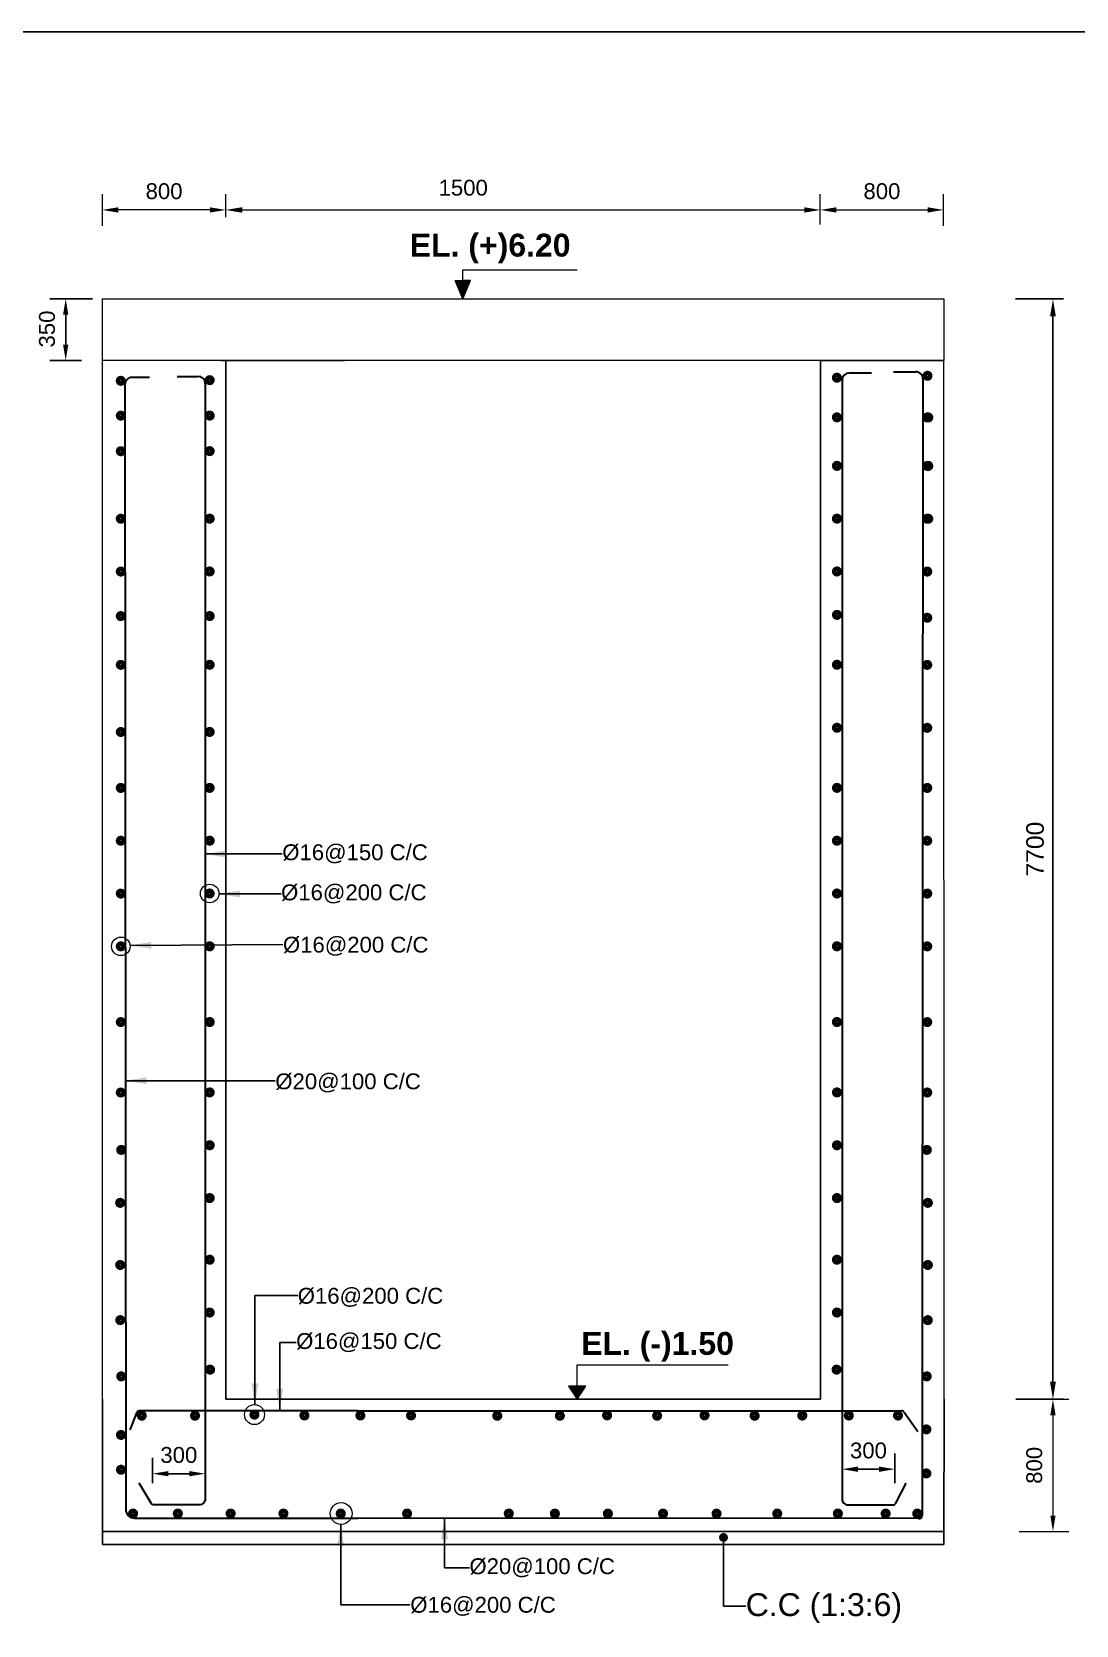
# Model space of a CAD drawing. Extents: x -426260 to 2055400, y -4304674 to -305611.
# Drawn here: x 398676 to 404608, y -1906140 to -1897091 of the extents above; entities that cross this region are included whole.
import ezdxf

# ---------------------------------------------------------------- set-up
doc = ezdxf.new("R2010")
doc.units = 0
doc.header["$LTSCALE"] = 300
doc.header["$MEASUREMENT"] = 0
doc.header["$PDMODE"] = 3
doc.layers.get('DEFPOINTS').update_dxf_attribs({"linetype": 'CONTINUOUS'})
doc.layers.add('Dim', color=7, linetype='CONTINUOUS', lineweight=9)
doc.layers.add('ROD', color=1, linetype='CONTINUOUS', lineweight=30)
doc.layers.add('LINE', color=7, linetype='CONTINUOUS')
doc.layers.add('TXT', color=7, linetype='CONTINUOUS')
doc.styles.add('Arial', font='arial.ttf')
doc.styles.add('DIM', font='isocp3.shx')
doc.dimstyles.new('3', dxfattribs={"dimtxt": 225, "dimasz": 350, "dimexe": 100, "dimexo": 25, "dimgap": 9, "dimtad": 0, "dimdec": 0, "dimzin": 0, "dimdsep": 46, "dimtxsty": 'Standard', "dimcen": 0, "dimclrd": 5, "dimclre": 6, "dimclrt": 256, "dimadec": 0, "dimazin": 0, "dimtfac": 1, "dimtdec": 0, "dimtofl": 0, "dimtmove": 2, "dimatfit": 3, "dimfxl": 1, "dimtolj": 1, "dimtzin": 0, "dimarcsym": 0})
doc.dimstyles.new('dim_60', dxfattribs={"dimtxt": 120, "dimasz": 120, "dimexe": 60, "dimexo": 60, "dimgap": 50, "dimtad": 1, "dimdec": 0, "dimzin": 0, "dimdsep": 46, "dimtxsty": 'DIM', "dimcen": 0.09, "dimclrd": 5, "dimclre": 5, "dimclrt": 7, "dimadec": 0, "dimazin": 0, "dimtfac": 1, "dimtdec": 0, "dimtmove": 0, "dimatfit": 3, "dimfxl": 1, "dimtolj": 1, "dimtzin": 0, "dimarcsym": 0})
doc.dimstyles.new('dim_70', dxfattribs={"dimtxt": 140, "dimasz": 140, "dimexe": 70, "dimexo": 40, "dimgap": 50, "dimtad": 1, "dimdec": 0, "dimzin": 0, "dimdsep": 46, "dimtxsty": 'Arial', "dimcen": 0.09, "dimclrd": 5, "dimclre": 5, "dimclrt": 7, "dimadec": 0, "dimazin": 0, "dimtfac": 1, "dimtdec": 0, "dimtmove": 0, "dimatfit": 3, "dimfxl": 1, "dimtolj": 1, "dimtzin": 0, "dimarcsym": 0})

# ---------------------------------------------------------------- blocks, each defined once
blk = doc.blocks.new('*D531')
at = {"layer": 'DEFPOINTS', "color": 0, "transparency": 16777216}
for p in [(399361.1, -1905280.2), (399361.1, -1905394), (399661.1, -1905394)]:
    blk.add_point(p, dxfattribs=at)
at = {"layer": 'Dim', "color": 5, "lineweight": -2, "transparency": 16777216}
for p, q in [((399361.1, -1905334), (399361.1, -1905190.2)), ((399661.1, -1905334), (399661.1, -1905190.2)), ((399571.1, -1905280.2), (399451.1, -1905280.2))]:
    blk.add_line(p, q, dxfattribs=at)
at = {"layer": 'Dim', "color": 5, "transparency": 16777216}
for points in [[(399451.1, -1905265.2), (399451.1, -1905295.2), (399361.1, -1905280.2)], [(399571.1, -1905265.2), (399571.1, -1905295.2), (399661.1, -1905280.2)]]:
    blk.add_solid(points, dxfattribs=at)
at = {"layer": 'Dim', "color": 7, "transparency": 16777216, "insert": (399511.1, -1905174.3), "char_height": 90, "attachment_point": 5, "style": 'Arial'}
blk.add_mtext('\\A1;300', dxfattribs=at)
blk = doc.blocks.new('*D532')
at = {"layer": 'DEFPOINTS', "color": 0, "transparency": 16777216}
for p in [(403578.1, -1905254.8), (403278.1, -1905394), (403578.1, -1905394)]:
    blk.add_point(p, dxfattribs=at)
at = {"layer": 'Dim', "color": 5, "lineweight": -2, "transparency": 16777216}
for p, q in [((403278.1, -1905334), (403278.1, -1905164.8)), ((403578.1, -1905334), (403578.1, -1905164.8)), ((403368.1, -1905254.8), (403488.1, -1905254.8))]:
    blk.add_line(p, q, dxfattribs=at)
at = {"layer": 'Dim', "color": 5, "transparency": 16777216}
for points in [[(403368.1, -1905239.8), (403368.1, -1905269.8), (403278.1, -1905254.8)], [(403488.1, -1905239.8), (403488.1, -1905269.8), (403578.1, -1905254.8)]]:
    blk.add_solid(points, dxfattribs=at)
at = {"layer": 'Dim', "color": 7, "transparency": 16777216, "insert": (403428.1, -1905148.8), "char_height": 90, "attachment_point": 5, "style": 'Arial'}
blk.add_mtext('\\A1;300', dxfattribs=at)
blk = doc.blocks.new('*D533')
at = {"layer": 'DEFPOINTS', "color": 0, "ltscale": 500, "transparency": 16777216}
for p in [(404202.7, -1898607.5), (404205.6, -1904857.8), (404476, -1904857.8)]:
    blk.add_point(p, dxfattribs=at)
at = {"layer": 'Dim', "color": 5, "lineweight": -2, "ltscale": 500, "transparency": 16777216}
for p, q in [((404262.7, -1898607.5), (404536, -1898607.5)), ((404476, -1898707.5), (404476, -1904757.8)), ((404265.6, -1904857.8), (404536, -1904857.8))]:
    blk.add_line(p, q, dxfattribs=at)
at = {"layer": 'Dim', "color": 5, "ltscale": 500, "transparency": 16777216}
for points in [[(404459.4, -1898707.5), (404492.7, -1898707.5), (404476, -1898607.5)], [(404459.4, -1904757.8), (404492.7, -1904757.8), (404476, -1904857.8)]]:
    blk.add_solid(points, dxfattribs=at)
at = {"layer": 'Dim', "color": 7, "ltscale": 500, "transparency": 16777216, "insert": (404375, -1901732.6), "char_height": 100, "attachment_point": 5, "rotation": 90, "style": 'Arial'}
blk.add_mtext('\\A1;7700', dxfattribs=at)
blk = doc.blocks.new('*D534')
at = {"layer": 'DEFPOINTS', "color": 0, "transparency": 16777216}
for p in [(398868.4, -1898607.5), (399080.9, -1898607.5), (399018.2, -1898957.9)]:
    blk.add_point(p, dxfattribs=at)
at = {"layer": 'Dim', "color": 5, "lineweight": -2, "transparency": 16777216}
for p, q in [((399020.9, -1898607.5), (398778.4, -1898607.5)), ((398868.4, -1898867.9), (398868.4, -1898697.5)), ((398958.2, -1898957.9), (398778.4, -1898957.9))]:
    blk.add_line(p, q, dxfattribs=at)
at = {"layer": 'Dim', "color": 5, "transparency": 16777216}
for points in [[(398853.4, -1898697.5), (398883.4, -1898697.5), (398868.4, -1898607.5)], [(398853.4, -1898867.9), (398883.4, -1898867.9), (398868.4, -1898957.9)]]:
    blk.add_solid(points, dxfattribs=at)
at = {"layer": 'Dim', "color": 7, "transparency": 16777216, "insert": (398762.4, -1898778.7), "char_height": 90, "attachment_point": 5, "rotation": 90, "style": 'Arial'}
blk.add_mtext('\\A1;350', dxfattribs=at)

msp = doc.modelspace()

# ---------------------------------------------------------------- hatches: boundary and pattern name
at = {"layer": 'Dim', "ltscale": 500}
h = msp.add_hatch(color=8, dxfattribs=at)
h.dxf.hatch_style = 1
h.paths.add_polyline_path([(401168.1, -1898503.8), (401124.7, -1898503.8), (401081.2, -1898503.8), (401124.7, -1898607.5)])
h = msp.add_hatch(color=15, dxfattribs=at)
h.dxf.hatch_style = 1
h.paths.add_polyline_path([(401774, -1904783.9), (401724.3, -1904783.9), (401774, -1904857.8)])
h.paths.add_polyline_path([(401823.7, -1904783.9), (401774, -1904783.9), (401774, -1904857.8)])

# ---------------------------------------------------------------- linework, layer by layer
at = {"layer": 'Dim', "color": 5}
for p, q in [((399077.2, -1898192.6), (399077.2, -1898011.9)), ((399077.2, -1898192.9), (399077.2, -1898012.3)), ((399777.2, -1898142.4), (399777.2, -1898012.3)), ((399777.2, -1898129.7), (399777.2, -1898012.3)), ((403154.8, -1898185.7), (403154.8, -1898012.3)), ((403154.8, -1898185.7), (403154.8, -1898012.3)), ((403854.5, -1898192.9), (403854.5, -1898012.3)), ((399687.2, -1898102.3), (399167.2, -1898102.3)), ((399871, -1898102.3), (403064.8, -1898102.3)), ((403244.8, -1898102.3), (403764.5, -1898102.3)), ((404275.6, -1904857.8), (404566, -1904857.8)), ((404476, -1904947.8), (404476, -1905517.8)), ((404283.3, -1905607.8), (404566, -1905607.8))]:
    msp.add_line(p, q, dxfattribs=at)
at = {"layer": 'Dim', "ltscale": 50}
for p, q in [((401124.7, -1898607.5), (401124.7, -1898441.7)), ((401124.7, -1898441.7), (401773, -1898441.7))]:
    msp.add_line(p, q, dxfattribs=at)
at = {"layer": 'Dim'}
msp.add_line((399079.5, -1898607.5), (399077.2, -1898607.5), dxfattribs=at)
at = {"layer": 'Dim', "ltscale": 500}
for points in [[(401124.7, -1898607.5), (401081.2, -1898503.8), (401124.7, -1898503.8)], [(401124.7, -1898607.5), (401168.1, -1898503.8), (401124.7, -1898503.8)], [(401774, -1904857.8), (401774, -1904661.6), (402631.8, -1904661.6)]]:
    msp.add_lwpolyline(points, dxfattribs=at)
at = {"layer": 'Dim', "color": 7}
msp.add_lwpolyline([(399077.2, -1898607.5), (403855.4, -1898607.5), (403855.4, -1898957.9), (399077.2, -1898957.9)], close=True, dxfattribs=at)
at = {"layer": 'Dim', "ltscale": 500}
msp.add_lwpolyline([(401774, -1904857.8), (401823.7, -1904783.9), (401724.3, -1904783.9)], close=True, dxfattribs=at)
at = {"layer": 'Dim'}
for centre, radius in [((399686.4, -1901984.8), 52.6), ((399181.5, -1902285.1), 52.6), ((399940.7, -1904944.5), 56.8), ((400432.9, -1905506.5), 62.4)]:
    msp.add_circle(centre, radius, dxfattribs=at)
at = {"layer": 'Dim', "color": 5}
for points in [[(399167.2, -1898087.3), (399167.2, -1898117.3), (399077.2, -1898102.3)], [(399687.2, -1898087.3), (399687.2, -1898117.3), (399777.2, -1898102.3)], [(399867.2, -1898087.3), (399867.2, -1898117.3), (399777.2, -1898102.3)], [(399871, -1898087.3), (399871, -1898117.3), (399781, -1898102.3)], [(403064.8, -1898087.3), (403064.8, -1898117.3), (403154.8, -1898102.3)], [(403244.8, -1898087.3), (403244.8, -1898117.3), (403154.8, -1898102.3)], [(403764.5, -1898087.3), (403764.5, -1898117.3), (403854.5, -1898102.3)], [(404461, -1904947.8), (404491, -1904947.8), (404476, -1904857.8)], [(404461, -1905517.8), (404491, -1905517.8), (404476, -1905607.8)]]:
    msp.add_solid(points, dxfattribs=at)
at = {"layer": 'LINE', "lineweight": 15}
for p, q in [((399077.2, -1904857.8), (399077.2, -1898957.9)), ((403858.3, -1904857.8), (403855.4, -1898957.9))]:
    msp.add_line(p, q, dxfattribs=at)
at = {"layer": 'LINE'}
for p, q in [((400451.3, -1898957.9), (399751.3, -1898957.9)), ((399777.2, -1904857.8), (399777.2, -1898957.9)), ((403855.4, -1898957.9), (403155.4, -1898957.9)), ((403155.4, -1904857.8), (403155.4, -1898957.9)), ((399077.2, -1904857.8), (399077.2, -1905682.8)), ((399777.2, -1904857.8), (400527.2, -1904857.8)), ((401943.3, -1904857.8), (400527.2, -1904857.8)), ((401655.4, -1904857.8), (403155.4, -1904857.8)), ((403858.3, -1904857.8), (403855.4, -1905682.8)), ((403855.7, -1905607.8), (399077.2, -1905607.8)), ((403855.4, -1905682.8), (399077.2, -1905682.8))]:
    msp.add_line(p, q, dxfattribs=at)
msp.add_lwpolyline([(412145.6, -1911689.3), (391501.4, -1911689.3), (391501.4, -1897090.9), (412145.6, -1897090.9)], close=True, dxfattribs=at)
at = {"layer": 'ROD'}
for p, q in [((403446.1, -1899028.9), (403318.1, -1899028.9)), ((403570.2, -1899021.8), (403697.8, -1899021.8)), ((399205, -1899093.3), (399209.3, -1905482.8)), ((399343.9, -1899053.3), (399245, -1899053.3)), ((399502.5, -1899047.5), (399621.1, -1899047.5)), ((399661.1, -1899087.5), (399661.1, -1905422.8)), ((403278.1, -1899068.9), (403278.1, -1905422.8)), ((403737.8, -1899061.8), (403733.9, -1904861.3)), ((400527.2, -1904922.8), (399289.7, -1904922.8)), ((400527.2, -1904922.8), (403613.8, -1904922.8)), ((403733.8, -1904857.8), (403733.8, -1905517.8)), ((399273.4, -1904931.2), (399233.5, -1905031.7)), ((403630.1, -1904931.2), (403708, -1905040.8)), ((399259.3, -1905532.8), (400527.2, -1905532.8)), ((403713, -1905534.2), (400527.2, -1905532.8))]:
    msp.add_line(p, q, dxfattribs=at)
at = {"layer": 'ROD', "const_width": 30.7}
for points in [[(399698.9, -1899065, -1), (399673.9, -1899073.3, -1)], [(403236.6, -1899050.9, 1), (403261.7, -1899059.3, 1)], [(403750.8, -1899040.1, 1), (403775.8, -1899048.5, 1)], [(399194, -1899068.8, -1), (399169, -1899077.1, -1)], [(399194, -1899266.6, -1), (399169, -1899275, -1)], [(399698.9, -1899266.3, -1), (399673.9, -1899274.6, -1)], [(403236.6, -1899276.4, 1), (403261.7, -1899284.7, 1)], [(403236.6, -1899276.4, 1), (403261.7, -1899284.7, 1)], [(403749.4, -1899276.7, 1), (403774.5, -1899285.1, 1)], [(403749.4, -1899276.7, 1), (403774.5, -1899285.1, 1)], [(403755.3, -1899276.7, 1), (403780.3, -1899285.1, 1)], [(399194, -1899468.5, -1), (399169, -1899476.8, -1)], [(399698.9, -1899468.1, -1), (399673.9, -1899476.5, -1)], [(403236.6, -1899551.6, 1), (403261.7, -1899560, 1)], [(403236.6, -1899551.6, 1), (403261.7, -1899560, 1)], [(403749.4, -1899552, 1), (403774.5, -1899560.3, 1)], [(403749.4, -1899552, 1), (403774.5, -1899560.3, 1)], [(403755.3, -1899552, 1), (403780.3, -1899560.3, 1)], [(399194, -1899852, -1), (399169, -1899860.3, -1)], [(399194, -1899852, -1), (399169, -1899860.3, -1)], [(399698.9, -1899851.6, -1), (399673.9, -1899860, -1)], [(399698.9, -1899851.6, -1), (399673.9, -1899860, -1)], [(403236.6, -1899851.6, 1), (403261.7, -1899860, 1)], [(403236.6, -1899851.6, 1), (403261.7, -1899860, 1)], [(403749.4, -1899852, 1), (403774.5, -1899860.3, 1)], [(403749.4, -1899852, 1), (403774.5, -1899860.3, 1)], [(403755.3, -1899852, 1), (403780.3, -1899860.3, 1)], [(399194, -1900152, -1), (399169, -1900160.3, -1)], [(399194, -1900152, -1), (399169, -1900160.3, -1)], [(399698.9, -1900151.6, -1), (399673.9, -1900160, -1)], [(399698.9, -1900151.6, -1), (399673.9, -1900160, -1)], [(403236.6, -1900151.6, 1), (403261.7, -1900160, 1)], [(403236.6, -1900151.6, 1), (403261.7, -1900160, 1)], [(403749.4, -1900152, 1), (403774.5, -1900160.3, 1)], [(399194, -1900405, -1), (399169, -1900413.4, -1)], [(399698.9, -1900404.7, -1), (399673.9, -1900413.1, -1)], [(403236.6, -1900398.4, 1), (403261.7, -1900406.7, 1)], [(403749.4, -1900414.3, 1), (403774.5, -1900422.7, 1)], [(399194, -1900682, -1), (399169, -1900690.3, -1)], [(399194, -1900682, -1), (399169, -1900690.3, -1)], [(399698.9, -1900681.6, -1), (399673.9, -1900690, -1)], [(399698.9, -1900681.6, -1), (399673.9, -1900690, -1)], [(403236.6, -1900681.6, 1), (403261.7, -1900690, 1)], [(403236.6, -1900681.6, 1), (403261.7, -1900690, 1)], [(403749.4, -1900682, 1), (403774.5, -1900690.3, 1)], [(403749.4, -1900682, 1), (403774.5, -1900690.3, 1)], [(403236.6, -1901039.4, 1), (403261.7, -1901047.7, 1)], [(403749.4, -1901039.7, 1), (403774.5, -1901048.1, 1)], [(399194, -1901063.2, -1), (399169, -1901071.5, -1)], [(399698.9, -1901062.8, -1), (399673.9, -1901071.2, -1)], [(399194, -1901381, -1), (399169, -1901389.3, -1)], [(399698.9, -1901380.6, -1), (399673.9, -1901389, -1)], [(403236.6, -1901380.6, 1), (403261.7, -1901389, 1)], [(403749.4, -1901381, 1), (403774.5, -1901389.3, 1)], [(399194, -1901681, -1), (399169, -1901689.3, -1)], [(399698.9, -1901680.6, -1), (399673.9, -1901689, -1)], [(403236.6, -1901680.6, 1), (403261.7, -1901689, 1)], [(403749.4, -1901681, 1), (403774.5, -1901689.3, 1)], [(399194, -1901981, -1), (399169, -1901989.3, -1)], [(399698.9, -1901980.6, -1), (399673.9, -1901989, -1)], [(403236.6, -1901980.6, 1), (403261.7, -1901989, 1)], [(403749.4, -1901981, 1), (403774.5, -1901989.3, 1)], [(399194, -1902281, -1), (399169, -1902289.3, -1)], [(399698.9, -1902280.6, -1), (399673.9, -1902289, -1)], [(403236.6, -1902280.6, 1), (403261.7, -1902289, 1)], [(403749.4, -1902281, 1), (403774.5, -1902289.3, 1)], [(399194, -1902711, -1), (399169, -1902719.3, -1)], [(399698.9, -1902710.6, -1), (399673.9, -1902719, -1)], [(403236.6, -1902710.6, 1), (403261.7, -1902719, 1)], [(403749.4, -1902711, 1), (403774.5, -1902719.3, 1)], [(399194, -1903111, -1), (399169, -1903119.3, -1)], [(399698.9, -1903110.6, -1), (399673.9, -1903119, -1)], [(403236.6, -1903110.6, 1), (403261.7, -1903119, 1)], [(403749.4, -1903111, 1), (403774.5, -1903119.3, 1)], [(399698.9, -1903410.6, -1), (399673.9, -1903419, -1)], [(403236.6, -1903410.6, 1), (403261.7, -1903419, 1)], [(399196.3, -1903436.7, -1), (399171.4, -1903445.5, -1)], [(403747.2, -1903436.7, 1), (403772.1, -1903445.5, 1)], [(399190.3, -1903737.4, -1), (399165.4, -1903746.2, -1)], [(399698.9, -1903710.6, -1), (399673.9, -1903719, -1)], [(403236.6, -1903710.6, 1), (403261.7, -1903719, 1)], [(403753.2, -1903737.4, 1), (403778.1, -1903746.2, 1)], [(399190.4, -1904090.3, -1), (399165.5, -1904099.1, -1)], [(399698.9, -1904060.6, -1), (399673.9, -1904069, -1)], [(403236.6, -1904060.6, 1), (403261.7, -1904069, 1)], [(403753.1, -1904090.3, 1), (403778, -1904099.1, 1)], [(399190.8, -1904403.7, -1), (399165.9, -1904412.4, -1)], [(399698.9, -1904360.6, -1), (399673.9, -1904369, -1)], [(403236.6, -1904360.6, 1), (403261.7, -1904369, 1)], [(403752.7, -1904403.7, 1), (403777.6, -1904412.4, 1)], [(399196.9, -1904724.2, -1), (399171.3, -1904730.6, -1)], [(399701.1, -1904693.1, 1), (399676, -1904684.8, 1)], [(403234.5, -1904693.1, -1), (403259.5, -1904684.8, -1)], [(403746.5, -1904724.2, 1), (403772.1, -1904730.6, 1)], [(399313.2, -1904946.6, -1), (399288.2, -1904954.9, -1)], [(399615.4, -1904946.6, -1), (399590.4, -1904954.9, -1)], [(399953.2, -1904940.3, -1), (399928.2, -1904948.7, -1)], [(400237.1, -1904945.4, -1), (400212, -1904953.7, -1)], [(400529.6, -1904945.4, 1), (400554.7, -1904953.7, 1)], [(400817.4, -1904945.4, 1), (400842.4, -1904953.7, 1)], [(401307.3, -1904946.8, 1), (401332.4, -1904955.1, 1)], [(401662.8, -1904946.9, 1), (401687.8, -1904955.2, 1)], [(401931.2, -1904944.6, 1), (401956.2, -1904953, 1)], [(402215.5, -1904946.9, 1), (402240.5, -1904955.2, 1)], [(402484.6, -1904944.6, 1), (402509.7, -1904953, 1)], [(402768.9, -1904946.9, 1), (402794, -1904955.2, 1)], [(403039.7, -1904945.7, 1), (403064.8, -1904954, 1)], [(403304.1, -1904945.6, 1), (403329.1, -1904953.9, 1)], [(403583.3, -1904945.6, 1), (403608.4, -1904953.9, 1)], [(403744.7, -1905024.4, 1), (403769.7, -1905032.8, 1)], [(399195.2, -1905055.9, -1), (399170.1, -1905064.3, -1)], [(399195.2, -1905253.5, -1), (399170.1, -1905261.8, -1)], [(403744.7, -1905274.7, 1), (403769.7, -1905283, 1)], [(399263.7, -1905502.3, -1), (399238.7, -1905510.7, -1)], [(399517.9, -1905502.3, -1), (399492.9, -1905510.7, -1)], [(399817.9, -1905502.3, -1), (399792.9, -1905510.7, -1)], [(400117.9, -1905502.3, -1), (400092.9, -1905510.7, -1)], [(400418.3, -1905502.3, 1), (400443.3, -1905510.7, 1)], [(400795.2, -1905502.3, 1), (400820.2, -1905510.7, 1)], [(401372.8, -1905502.3, 1), (401397.9, -1905510.7, 1)], [(401634.4, -1905502.7, 1), (401659.5, -1905511, 1)], [(401935.4, -1905502.8, 1), (401960.5, -1905511.2, 1)], [(402248.7, -1905502.8, 1), (402273.8, -1905511.2, 1)], [(402552.8, -1905503, 1), (402577.8, -1905511.3, 1)], [(402922.5, -1905502.3, -1), (402897.5, -1905510.7, -1)], [(403267.1, -1905502.3, -1), (403242, -1905510.7, -1)], [(403513.1, -1905502.3, 1), (403538.1, -1905510.7, 1)], [(403717.8, -1905502.3, -1), (403692.7, -1905510.7, -1)]]:
    msp.add_lwpolyline(points, format="xyb", close=True, dxfattribs=at)
at = {"layer": 'ROD'}
for points in [[(399661.1, -1905422.8, -0.414214), (399626.1, -1905457.8), (399370.3, -1905457.8, -0.266167), (399353, -1905447.9), (399286, -1905333.6)], [(403278.1, -1905422.8, 0.414214), (403313.1, -1905457.8), (403566.7, -1905457.8, 0.266167), (403583.9, -1905447.9), (403642, -1905333.6)]]:
    msp.add_lwpolyline(points, format="xyb", dxfattribs=at)
for centre, radius, start, end in [((403318.1, -1899068.9), 40, 90, 180), ((403697.8, -1899061.8), 40, 359.96036, 90), ((399245, -1899093.3), 40, 90, 180.03951), ((399621.1, -1899087.5), 40, 0, 90), ((399289.7, -1904942.8), 20, 90, 144.56509), ((403613.8, -1904942.8), 20, 35.43491, 90), ((399259.3, -1905482.8), 50, 180.0383, 270), ((403716.4, -1905517.1), 17.4, 258.74047, 357.89691)]:
    msp.add_arc(centre, radius, start, end, dxfattribs=at)

# ---------------------------------------------------------------- texts
at = {"layer": 'Dim', "color": 7, "style": 'Arial'}
msp.add_text('1500', height=90, dxfattribs=at).set_placement((400986.6, -1898020.9))
at = {"layer": 'Dim', "color": 7, "char_height": 90, "attachment_point": 5, "style": 'Arial'}
for insert in [(399427.2, -1897996.3), (403504.7, -1897996.3)]:
    msp.add_mtext('\\A1;800', dxfattribs=dict(at, insert=insert))
at = {"layer": 'Dim', "color": 7, "insert": (404370.1, -1905232.8), "char_height": 90, "attachment_point": 5, "rotation": 90, "style": 'Arial'}
msp.add_mtext('\\A1;800', dxfattribs=at)
at = {"layer": 'TXT', "color": 6, "char_height": 130, "width": 4858.022, "attachment_point": 5, "style": 'Arial'}
for s, insert in [('{\\fArial|b1|i0|c0|p34;EL. (+)6.20}', (401279.3, -1898321.8)), ('{\\fArial|b1|i0|c0|p34;EL. (-)1.50}', (402230.1, -1904559.9))]:
    msp.add_mtext(s, dxfattribs=dict(at, insert=insert))
at = {"layer": 'TXT', "color": 0, "attachment_point": 4, "style": 'Arial'}
for s, insert, char_height, width in [('%%C16@150 C/C', (400098.7, -1901759.6), 90, 1253.211), ('%%C16@200 C/C', (400091.8, -1901987.5), 90, 1253.211), ('%%C16@200 C/C', (400102.5, -1902284.5), 90, 1253.211), ('%%C20@100 C/C', (400059.2, -1903060.8), 90, 1253.211), ('%%C16@200 C/C', (400186.4, -1904278.8), 90, 1253.211), ('%%C16@150 C/C', (400177.3, -1904535.8), 90, 1253.211), ('%%C20@100 C/C', (401161.6, -1905814.8), 90, 1253.211), ('%%C16@200 C/C', (400825.8, -1906033.7), 90, 895.124), ('C.C (1:3:6)', (402731.1, -1906043.5), 130, 1385.079)]:
    msp.add_mtext(s, dxfattribs=dict(at, insert=insert, char_height=char_height, width=width))

# ---------------------------------------------------------------- dimensions: what is measured, and where the dimension line sits
at = {"layer": 'Dim'}
for base, p1, p2, angle, picture, middle in [((398868.4, -1898607.5), (399018.2, -1898957.9), (399080.9, -1898607.5), 90, '*D534', (398868.4, -1898778.7)), ((403578.1, -1905254.8), (403278.1, -1905394), (403578.1, -1905394), 180, '*D532', (403428.1, -1905254.8))]:
    dim = msp.add_linear_dim(base=base, p1=p1, p2=p2, angle=angle, dimstyle='dim_60', override={"dimtxt": 90, "dimasz": 90, "dimexe": 90, "dimgap": 60, "dimtxsty": 'Arial'}, dxfattribs=at)
    dim.commit()
    dim.dimension.update_dxf_attribs({"geometry": picture, "text_midpoint": middle, "dimtype": 160})
at = {"layer": 'Dim', "ltscale": 500}
dim = msp.add_linear_dim(base=(404476, -1904857.8), p1=(404202.7, -1898607.5), p2=(404205.6, -1904857.8), angle=90, text='7700', dimstyle='dim_60', override={"dimtxt": 100, "dimasz": 100, "dimtxsty": 'Arial', "dimtmove": 2}, dxfattribs=at)
dim.commit()
dim.dimension.update_dxf_attribs({"geometry": '*D533', "text_midpoint": (404375, -1901732.6)})
at = {"layer": 'Dim'}
dim = msp.add_linear_dim(base=(399361.1, -1905280.2), p1=(399661.1, -1905394), p2=(399361.1, -1905394), dimstyle='dim_60', override={"dimtxt": 90, "dimasz": 90, "dimexe": 90, "dimgap": 60, "dimtxsty": 'Arial'}, dxfattribs=at)
dim.commit()
dim.dimension.update_dxf_attribs({"geometry": '*D531', "text_midpoint": (399511.1, -1905280.2), "dimtype": 160})

# ---------------------------------------------------------------- leaders
at = {"layer": 'Dim', "ltscale": 50}
for points, dimstyle, override in [([(399233.9, -1902280.3), (400102.5, -1902274)], 'dim_60', {"dimgap": 50, "dimtad": 0}), ([(402604.9, -1905642.3), (402604.9, -1906032.3), (402730.9, -1906032.3)], 'dim_70', {"dimasz": 50, "dimgap": 20, "dimtad": 0, "dimldrblk": 'Dot'})]:
    msp.add_leader(points, dimstyle=dimstyle, override=override, dxfattribs=at)
at = {"layer": 'LINE'}
for points in [[(399661.1, -1901760.4), (400098.7, -1901760.4)], [(399738.8, -1901987.4), (400091.8, -1901987.5)], [(399207.7, -1903048), (400059.2, -1903048)], [(399943.4, -1904887.9), (399943.4, -1904267.6), (400186.1, -1904267.6)], [(400083.9, -1904917.7), (400083.9, -1904535.8), (400177.3, -1904535.8)], [(401019.9, -1905532.8), (401019.9, -1905814.8), (401161.6, -1905814.8)], [(400430.4, -1905569.3), (400430.4, -1906024.5), (400824.1, -1906024.5)]]:
    msp.add_leader(points, dimstyle='dim_60', dxfattribs=at)
at = {"layer": 'LINE', "color": 3, "ltscale": 0.5}
msp.add_leader([(405323, -1905659.6), (405276.4, -1905737.8), (405193.5, -1905737.8)], dimstyle='3', override={"dimasz": 3500, "dimgap": 9, "dimtad": 0, "dimfxl": 700}, dxfattribs=at)

doc.saveas('drawing.dxf')
